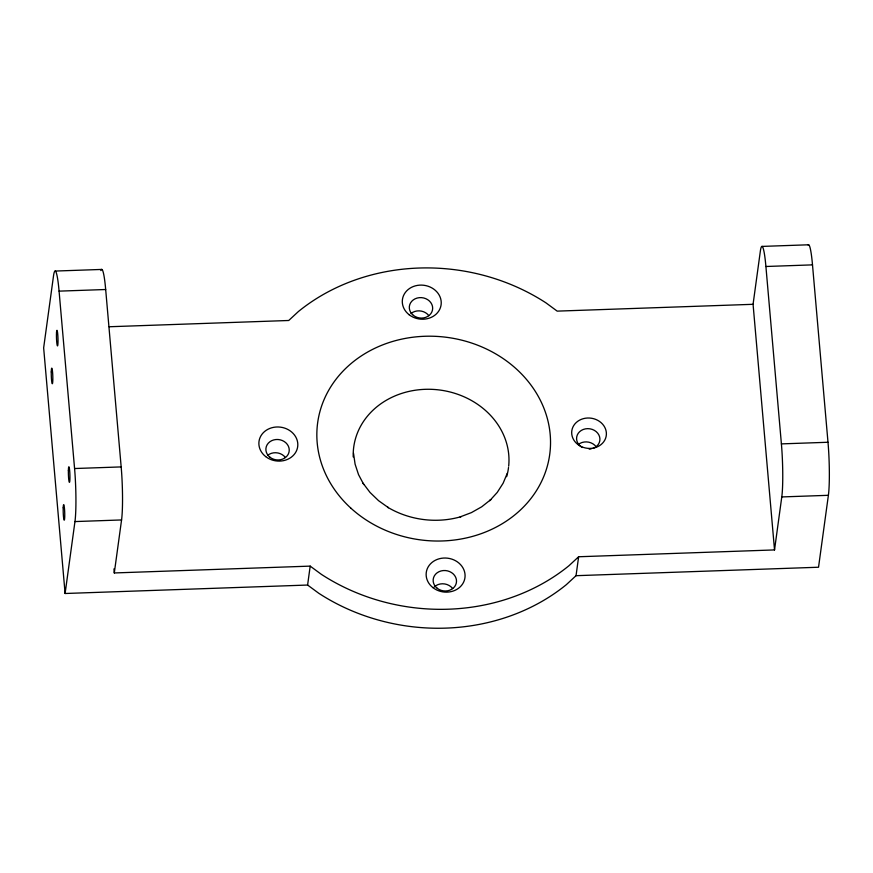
<?xml version="1.0" encoding="UTF-8"?>
<svg xmlns="http://www.w3.org/2000/svg" width="873" height="873" viewBox="0 0 873 873"><rect width="100%" height="100%" fill="white"/><g stroke="black" fill="none" stroke-linecap="round" stroke-linejoin="round"><path stroke-width="1.31" d="M65.104 593.498L74.958 521.574A39.034 3.71 88 0 0 74.576 468.528L59.08 291.135A39.034 3.71 88 0 0 53.504 275.955L43.65 347.869L65.104 593.498L307.602 585.041L318.798 593.291A195.181 170.213 7.8 0 0 566.348 584.659L576.038 575.689L578.635 556.756L774.526 549.925L781.782 496.933A39.034 3.71 88 0 0 781.4 443.888L765.905 266.494A39.034 3.71 88 0 0 760.328 251.304L753.072 304.306L774.526 549.925M578.635 556.756L568.945 565.737A195.181 170.213 7.8 0 1 321.384 574.369L310.188 566.119L114.298 572.95L121.565 519.948A39.034 3.71 88 0 0 121.172 466.913L105.677 289.509A39.034 3.71 88 0 0 100.875 270.586M307.602 585.041L310.188 566.119M808.147 245.029A39.034 3.71 88 0 1 812.501 264.868L827.997 442.262A39.034 3.71 88 0 1 828.39 495.307L818.536 567.232L576.038 575.689M507.3 473.199L503.143 483.195L497.228 492.437L489.709 500.698L490.822 499.596L481.732 506.787L471.431 512.604L460.147 516.892L461.042 516.674C436.609 523.767 409.492 520.264 387.634 507.246L388.42 507.682L378.555 500.666L370.021 492.437L363.004 483.184M55.195 271.056L101.803 269.43M762.02 246.415L808.627 244.789M59.08 291.135L105.677 289.509M765.905 266.494L812.501 264.868M109.169 326.753L288.734 320.489L298.424 311.508A195.181 170.213 7.8 0 1 545.985 302.876L557.181 311.126L753.072 304.306M74.576 468.528L121.172 466.913M781.4 443.888L827.997 442.262M74.958 521.574L121.565 519.948M781.782 496.933L828.39 495.307M363.768 484.515L358.53 474.617L355.093 464.174L353.543 453.447M113.948 568.88L114.298 572.95M410.997 313.516A11.709 10.214 7.8 0 1 428.818 315.622M578.264 444.553A11.709 10.214 7.8 0 1 596.084 446.67M434.143 587.06A11.709 10.214 7.8 0 1 452.651 588.544M267.575 455.39A11.709 10.214 7.8 0 1 285.395 457.496M582.302 447.5A11.709 10.214 7.8 0 1 579.607 431.72A11.709 10.214 7.8 0 1 597.699 433.172A11.709 10.214 7.8 0 1 593.073 448.362M591.163 448.897A11.709 10.214 7.8 0 1 589.144 449.115M353.227 456.961A78.079 68.083 7.8 0 1 433.488 389.423A78.079 68.083 7.8 0 1 508.675 466.171M508.533 467.502A78.079 68.083 7.8 0 1 506.635 476.669M51.267 371.942A7.802 0.742 88 0 0 52.304 383.76A7.802 0.742 88 0 0 52.566 372.171A7.802 0.742 88 0 0 51.267 371.942M68.378 470.547A7.802 0.742 88 0 0 69.414 482.365A7.802 0.742 88 0 0 69.676 470.776A7.802 0.742 88 0 0 68.378 470.547M63.205 507.77A7.802 0.742 88 0 0 64.155 520.166A7.802 0.742 88 0 0 64.537 509.308A7.802 0.742 88 0 0 63.205 507.77M56.516 332.624A7.802 0.742 88 0 0 57.302 345.653A7.802 0.742 88 0 0 57.88 336.04A7.802 0.742 88 0 0 56.516 332.624M413.376 315.371A11.709 10.214 7.8 0 0 432.473 310.101A11.709 10.214 7.8 0 0 417.108 298.064A11.709 10.214 7.8 0 0 413.376 315.371M269.953 457.245A11.709 10.214 7.8 0 0 289.05 451.974A11.709 10.214 7.8 0 0 273.686 439.937A11.709 10.214 7.8 0 0 269.953 457.245M437.22 588.282A11.709 10.214 7.8 0 0 456.317 583.022A11.709 10.214 7.8 0 0 440.952 570.975A11.709 10.214 7.8 0 0 437.22 588.282M577.73 444.39A17.405 15.179 7.8 0 0 606.102 436.565A17.405 15.179 7.8 0 0 583.273 418.68A17.405 15.179 7.8 0 0 577.73 444.39M265.665 456.579A19.522 17.024 7.8 0 0 297.486 447.805A19.522 17.024 7.8 0 0 271.874 427.737A19.522 17.024 7.8 0 0 265.665 456.579M409.088 314.706A19.522 17.024 7.8 0 0 440.909 305.921A19.522 17.024 7.8 0 0 415.297 285.864A19.522 17.024 7.8 0 0 409.088 314.706M432.932 587.627A19.522 17.024 7.8 0 0 464.752 578.843A19.522 17.024 7.8 0 0 439.141 558.785A19.522 17.024 7.8 0 0 432.932 587.627M350.684 507.977A117.113 102.13 7.8 0 0 546.411 469.216A117.113 102.13 7.8 0 0 403.959 338.669A117.113 102.13 7.8 0 0 350.684 507.977"/></g></svg>
